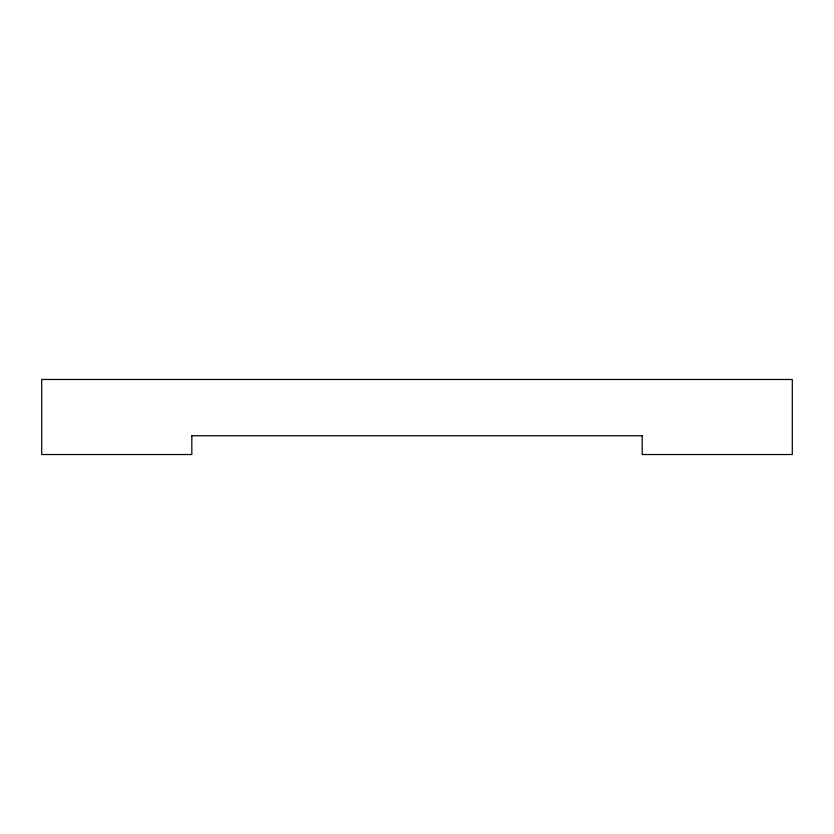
<?xml version="1.0" encoding="UTF-8"?>
<svg xmlns="http://www.w3.org/2000/svg" width="834" height="834" viewBox="0 0 834 834"><rect width="100%" height="100%" fill="white"/><g stroke="black" fill="none" stroke-linecap="round" stroke-linejoin="round"><path stroke-width="1.25" d="M191.747 435.765L642.253 435.765M642.18 435.765L642.18 454.53L792.3 454.53L792.3 379.47L41.7 379.47L41.7 454.53L191.82 454.53L191.82 435.765"/></g></svg>
